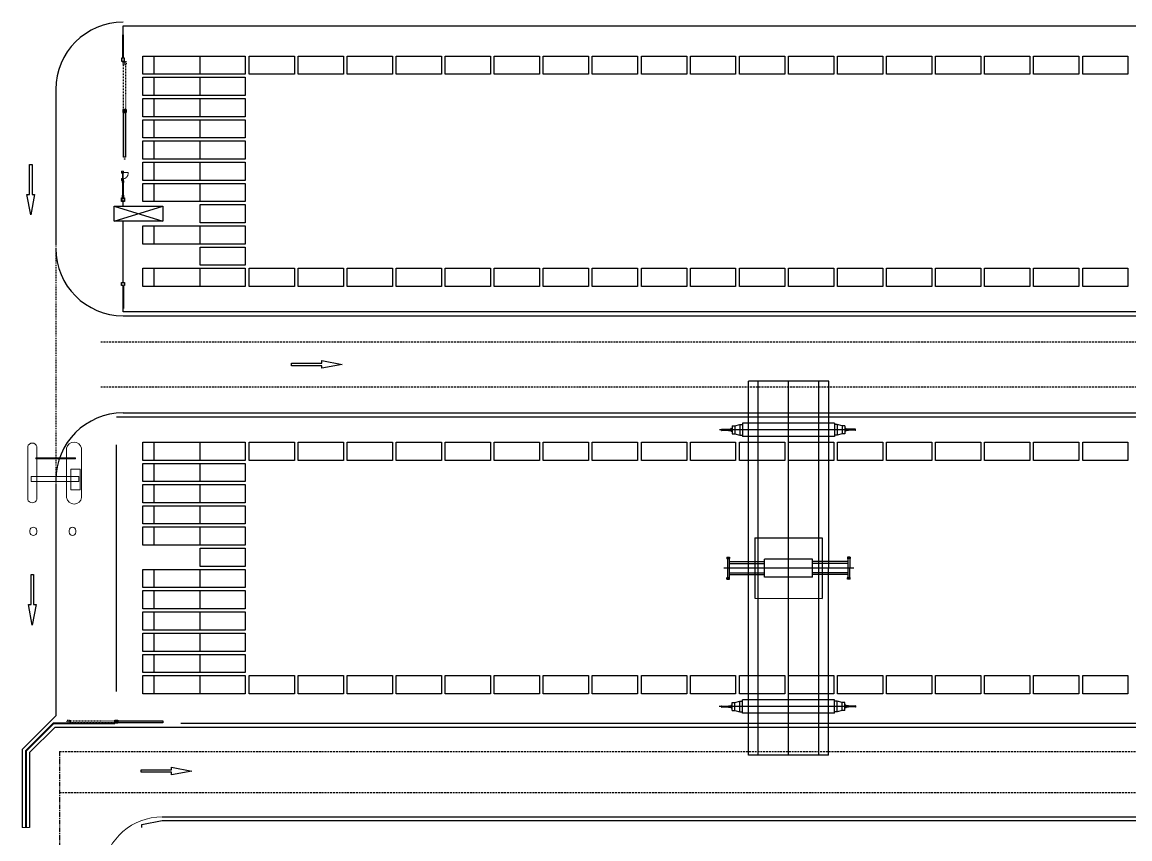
# Model space of a CAD drawing. Header units: millimetres. Extents: x -582 to 479, y -622 to 401.
# Drawn here: x -186.4 to -38.3, y 109.9 to 219.1 of the extents above; entities that cross this region are included whole.
import ezdxf

# ---------------------------------------------------------------- set-up
doc = ezdxf.new("R2010")
doc.units = ezdxf.units.MM
for name, pattern in [('CENTER', [50.8, 31.75, -6.35, 6.35, -6.35]), ('CONTINOUS', [0]), ('DASH', [0.35, 0.25, -0.1]), ('DASHED', [19.05, 12.7, -6.35]), ('HIDDEN2', [0.1875, 0.125, -0.0625])]:
    doc.linetypes.add(name, pattern=pattern)
for name, color, linetype in [('0000-佛渡-平面-方案一-排水闸门', 7, 'Continuous'), ('0001-佛渡-工艺-方案一-围网', 40, 'Continuous'), ('0001-佛渡-工艺-方案一-围网(内集卡一侧新增）', 40, 'Continuous'), ('0001-佛渡-工艺-方案一-设备', 40, 'Continuous'), ('0001-佛渡-平面-方案一 临时横二路', 6, 'Continuous'), ('0001-佛渡-平面-方案一道路中心线', 11, 'Continuous'), ('0001-佛渡-平面-方案一道路边界', 7, 'Continuous'), ('ECT', 1, 'Continuous'), ('ICT', 3, 'Continuous'), ('SLOT', 115, 'Continuous'), ('TX-箱区维修及人行门禁', 5, 'Continuous'), ('TX-道闸', 1, 'Continuous'), ('构造线', 131, 'Continuous')]:
    doc.layers.add(name, color=color, linetype=linetype)
doc.linetypes.add('FENCELINE2', pattern='A,0.25,-0.1,[132,ltypeshp.shx,S=0.1,R=0,X=-0.1,Y=0],-0.1,1', length=1.45)

# ---------------------------------------------------------------- blocks, each defined once
blk = doc.blocks.new('箱区维修人行通道及伸缩门')
h = blk.add_hatch(color=8)
h.dxf.hatch_style = 1
h.paths.add_polyline_path([(504133.76, 3299633.85), (504137.88, 3299629.48), (504137.69, 3299629.31), (504133.58, 3299633.68)])
h = blk.add_hatch(color=8)
h.dxf.hatch_style = 1
h.paths.add_polyline_path([(504137.64, 3299629.26), (504137.93, 3299629.53), (504138.2, 3299629.24), (504137.91, 3299628.97)])
at = {"color": 8}
for p, q in [((504138.2, 3299629.24, 0), (504137.64, 3299629.26, 0)), ((504137.91, 3299628.97, 0), (504137.93, 3299629.53, 0))]:
    blk.add_line(p, q, dxfattribs=at)
at = {"color": 8, "linetype": 'DASH', "ltscale": 0.1}
for p, q in [((504142.02, 3299624.6, 0), (504142.59, 3299624.58, 0)), ((504142.3, 3299624.31, 0), (504142.32, 3299624.87, 0))]:
    blk.add_line(p, q, dxfattribs=at)
at = {"color": 8, "elevation": 0}
for points in [[(504133.76, 3299633.85), (504137.88, 3299629.48), (504137.69, 3299629.31), (504133.58, 3299633.68)], [(504137.64, 3299629.26), (504137.93, 3299629.53), (504138.2, 3299629.24), (504137.91, 3299628.97)]]:
    blk.add_lwpolyline(points, close=True, dxfattribs=at)
at = {"color": 8, "linetype": 'DASH', "ltscale": 0.1, "elevation": 0}
for points in [[(504138.15, 3299629.19), (504142.26, 3299624.82), (504142.08, 3299624.65), (504137.97, 3299629.02)], [(504142.02, 3299624.6), (504142.32, 3299624.87), (504142.59, 3299624.58), (504142.3, 3299624.31)]]:
    blk.add_lwpolyline(points, close=True, dxfattribs=at)
blk = doc.blocks.new('YC')
at = {"color": 40, "extrusion": (0.019869, 3.07925e-06, 0.999803)}
for p, q in [((2952.72, -614.5, 0.27), (2952.72, -564.5, 0.27)), ((2963.46, -564.5, 0.06), (2952.72, -564.5, 0.27)), ((2954.03, -614.5, 0.25), (2954.03, -564.5, 0.25)), ((2958.09, -614.5, 0.17), (2958.09, -564.5, 0.17)), ((2962.15, -614.5, 0.09), (2962.14, -564.5, 0.09)), ((2963.46, -614.5, 0.06), (2963.46, -564.5, 0.06)), ((2950.93, -570.46, 0.31), (2951.58, -570.28, 0.3)), ((2951.58, -570.28, 0.3), (2951.94, -570.28, 0.29)), ((2951.58, -570.28, 0.3), (2951.58, -571.72, 0.3)), ((2964.23, -570.1, 0.04), (2951.94, -570.11, 0.29)), ((2951.94, -570.11, 0.29), (2951.94, -571.9, 0.29)), ((2964.23, -570.1, 0.04), (2964.23, -571.9, 0.04)), ((2964.59, -570.28, 0.04), (2964.23, -570.28, 0.04)), ((2965.25, -570.46, 0.02), (2964.59, -570.28, 0.04)), ((2964.59, -570.28, 0.04), (2964.59, -571.72, 0.04)), ((2967.11, -571, -0.01), (2948.84, -571, 0.35)), ((2949.08, -571, 0.35), (2949.15, -571, 0.34)), ((2949.14, -571.08, 0.34), (2949.14, -570.92, 0.34)), ((2949.14, -570.92, 0.34), (2949.18, -570.92, 0.34)), ((2949.14, -570.92, 0.34), (2949.14, -570.92, 0.34)), ((2949.14, -571.08, 0.34), (2949.14, -570.92, 0.34)), ((2949.14, -571.08, 0.34), (2949.18, -571.08, 0.34)), ((2949.14, -571.08, 0.34), (2949.14, -571.08, 0.34)), ((2949.18, -571.08, 0.34), (2949.18, -570.92, 0.34)), ((2949.18, -570.94, 0.34), (2950.16, -570.94, 0.32)), ((2949.18, -571.06, 0.34), (2950.16, -571.06, 0.32)), ((2950.07, -570.92, 0.33), (2950.08, -570.92, 0.33)), ((2950.07, -571.08, 0.33), (2950.07, -570.92, 0.33)), ((2950.07, -571.08, 0.33), (2950.08, -571.08, 0.33)), ((2950.08, -570.92, 0.33), (2950.12, -570.92, 0.32)), ((2950.08, -571.08, 0.33), (2950.08, -570.92, 0.33)), ((2950.08, -571.08, 0.33), (2950.12, -571.08, 0.32)), ((2950.12, -571.08, 0.32), (2950.12, -570.92, 0.32)), ((2950.16, -571.1, 0.32), (2950.16, -570.91, 0.32)), ((2950.29, -570.9, 0.32), (2950.41, -570.88, 0.32)), ((2950.29, -571.1, 0.32), (2950.29, -570.9, 0.32)), ((2950.29, -571.1, 0.32), (2950.41, -571.12, 0.32)), ((2950.37, -570.88, 0.32), (2950.46, -570.88, 0.32)), ((2950.37, -571.13, 0.32), (2950.46, -571.13, 0.32)), ((2950.38, -571.13, 0.32), (2950.47, -571.13, 0.32)), ((2950.4, -570.85, 0.32), (2950.39, -570.85, 0.32)), ((2950.39, -570.86, 0.32), (2950.39, -570.89, 0.32)), ((2950.4, -570.86, 0.32), (2950.39, -570.86, 0.32)), ((2950.4, -570.89, 0.32), (2950.39, -570.89, 0.32)), ((2950.4, -570.9, 0.32), (2950.39, -570.9, 0.32)), ((2950.4, -571.1, 0.32), (2950.39, -571.1, 0.32)), ((2950.4, -571.11, 0.32), (2950.39, -571.11, 0.32)), ((2950.39, -571.14, 0.32), (2950.39, -571.11, 0.32)), ((2950.4, -571.14, 0.32), (2950.39, -571.14, 0.32)), ((2950.4, -571.15, 0.32), (2950.39, -571.15, 0.32)), ((2950.4, -570.85, 0.32), (2950.4, -570.9, 0.32)), ((2950.41, -570.86, 0.32), (2950.4, -570.86, 0.32)), ((2950.41, -570.9, 0.32), (2950.4, -570.9, 0.32)), ((2950.4, -571.15, 0.32), (2950.4, -571.1, 0.32)), ((2950.41, -571.11, 0.32), (2950.4, -571.11, 0.32)), ((2950.41, -571.15, 0.32), (2950.4, -571.15, 0.32)), ((2950.41, -570.84, 0.32), (2950.41, -571, 0.32)), ((2950.41, -570.84, 0.32), (2950.43, -570.84, 0.32)), ((2950.41, -570.86, 0.32), (2950.41, -570.9, 0.32)), ((2950.41, -571.16, 0.32), (2950.41, -571, 0.32)), ((2950.41, -571.15, 0.32), (2950.41, -571.11, 0.32)), ((2950.41, -571.16, 0.32), (2950.43, -571.16, 0.32)), ((2950.43, -570.82, 0.32), (2950.47, -570.82, 0.32)), ((2950.43, -571.19, 0.32), (2950.43, -570.82, 0.32)), ((2950.43, -570.84, 0.32), (2950.43, -571, 0.32)), ((2950.43, -571.16, 0.32), (2950.43, -571, 0.32)), ((2950.43, -571.19, 0.32), (2950.47, -571.19, 0.32)), ((2950.47, -571.19, 0.32), (2950.47, -570.82, 0.32)), ((2950.57, -570.46, 0.32), (2950.93, -570.46, 0.31)), ((2950.57, -570.46, 0.32), (2950.57, -571.54, 0.32)), ((2950.57, -571.54, 0.32), (2950.93, -571.54, 0.31)), ((2950.93, -570.46, 0.31), (2950.93, -571.54, 0.31)), ((2950.93, -571.54, 0.31), (2951.58, -571.72, 0.3)), ((2951.58, -571.72, 0.3), (2951.94, -571.72, 0.29)), ((2964.59, -571.72, 0.04), (2964.23, -571.72, 0.04)), ((2965.25, -571.54, 0.02), (2964.59, -571.72, 0.04)), ((2965.6, -570.46, 0.02), (2965.25, -570.46, 0.02)), ((2965.25, -570.46, 0.02), (2965.25, -571.54, 0.02)), ((2965.6, -571.54, 0.02), (2965.25, -571.54, 0.02)), ((2965.6, -570.46, 0.02), (2965.6, -571.54, 0.02)), ((2965.74, -570.82, 0.01), (2965.71, -570.82, 0.01)), ((2965.71, -571.19, 0.01), (2965.71, -570.82, 0.01)), ((2965.79, -571.13, 0.01), (2965.71, -571.13, 0.01)), ((2965.74, -571.19, 0.01), (2965.71, -571.19, 0.01)), ((2965.8, -570.87, 0.01), (2965.72, -570.87, 0.01)), ((2965.8, -571.13, 0.01), (2965.72, -571.13, 0.01)), ((2965.74, -571.19, 0.01), (2965.74, -570.82, 0.01)), ((2965.74, -570.84, 0.01), (2965.74, -571, 0.01)), ((2965.77, -570.84, 0.01), (2965.74, -570.84, 0.01)), ((2965.74, -571.16, 0.01), (2965.74, -571, 0.01)), ((2965.77, -571.16, 0.01), (2965.74, -571.16, 0.01)), ((2965.77, -570.84, 0.01), (2965.77, -571, 0.01)), ((2965.77, -570.85, 0.01), (2965.77, -570.85, 0.01)), ((2965.77, -570.85, 0.01), (2965.77, -570.9, 0.01)), ((2965.77, -570.85, 0.01), (2965.79, -570.85, 0.01)), ((2965.77, -570.85, 0.01), (2965.77, -570.89, 0.01)), ((2965.77, -570.86, 0.01), (2965.79, -570.86, 0.01)), ((2965.88, -570.9, 0.01), (2965.77, -570.88, 0.01)), ((2965.77, -570.89, 0.01), (2965.77, -570.89, 0.01)), ((2965.77, -570.89, 0.01), (2965.79, -570.89, 0.01)), ((2965.77, -570.9, 0.01), (2965.79, -570.9, 0.01)), ((2965.77, -571.16, 0.01), (2965.77, -571, 0.01)), ((2965.77, -571.1, 0.01), (2965.79, -571.1, 0.01)), ((2965.77, -571.15, 0.01), (2965.77, -571.1, 0.01)), ((2965.88, -571.1, 0.01), (2965.77, -571.12, 0.01)), ((2965.77, -571.15, 0.01), (2965.77, -571.11, 0.01)), ((2965.77, -571.11, 0.01), (2965.79, -571.11, 0.01)), ((2965.77, -571.11, 0.01), (2965.77, -571.11, 0.01)), ((2965.77, -571.14, 0.01), (2965.79, -571.14, 0.01)), ((2965.77, -571.15, 0.01), (2965.79, -571.15, 0.01)), ((2965.77, -571.15, 0.01), (2965.77, -571.15, 0.01)), ((2965.79, -570.86, 0.01), (2965.79, -570.89, 0.01)), ((2965.79, -571.14, 0.01), (2965.79, -571.11, 0.01)), ((2965.88, -571.1, 0.01), (2965.88, -570.9, 0.01)), ((2966.02, -571.09, 0.01), (2966.02, -570.91, 0.01)), ((2967, -570.94, -0.01), (2966.02, -570.94, 0.01)), ((2967, -571.06, -0.01), (2966.02, -571.06, 0.01)), ((2966.06, -571.08, 0.01), (2966.06, -570.92, 0.01)), ((2966.1, -570.92, 0.01), (2966.06, -570.92, 0.01)), ((2966.1, -571.08, 0.01), (2966.06, -571.08, 0.01)), ((2966.1, -570.92, 0.01), (2966.1, -570.92, 0.01)), ((2966.1, -571.08, 0.01), (2966.1, -570.92, 0.01)), ((2966.1, -571.08, 0.01), (2966.1, -570.92, 0.01)), ((2966.1, -571.08, 0.01), (2966.1, -571.08, 0.01)), ((2967, -571.08, -0.01), (2967, -570.92, -0.01)), ((2967.03, -570.92, -0.01), (2967, -570.92, -0.01)), ((2967.03, -571.08, -0.01), (2967, -571.08, -0.01)), ((2967.04, -570.92, -0.01), (2967.03, -570.92, -0.01)), ((2967.03, -571.08, -0.01), (2967.03, -570.92, -0.01)), ((2967.04, -571.08, -0.01), (2967.03, -571.08, -0.01)), ((2967.04, -571.08, -0.01), (2967.04, -570.92, -0.01)), ((2964.23, -571.9, 0.04), (2951.94, -571.9, 0.29)), ((2953.57, -585.46, 0.26), (2953.57, -593.54, 0.26)), ((2953.57, -585.46, 0.26), (2962.6, -585.46, 0.08)), ((2962.6, -585.46, 0.08), (2962.6, -593.54, 0.08)), ((2949.86, -588.05, 0.33), (2950.22, -588.05, 0.32)), ((2949.86, -588.05, 0.33), (2949.86, -588.22, 0.33)), ((2949.91, -588.05, 0.33), (2949.91, -590.96, 0.33)), ((2950.17, -588.05, 0.32), (2950.17, -590.96, 0.32)), ((2950.22, -588.05, 0.32), (2950.22, -588.22, 0.32)), ((2966.32, -588.04, 0), (2965.96, -588.04, 0.01)), ((2965.96, -588.04, 0.01), (2965.96, -588.22, 0.01)), ((2966.01, -588.04, 0.01), (2966.01, -590.96, 0.01)), ((2966.27, -588.04, 0), (2966.27, -590.96, 0)), ((2966.32, -588.04, 0), (2966.32, -588.22, 0)), ((2966.83, -589.5, -0.01), (2949.42, -589.5, 0.34)), ((2949.86, -588.22, 0.33), (2949.91, -588.3, 0.33)), ((2949.91, -588.22, 0.33), (2950.17, -588.22, 0.32)), ((2950.22, -588.22, 0.32), (2950.17, -588.3, 0.32)), ((2950.17, -588.63, 0.32), (2954.87, -588.63, 0.23)), ((2950.17, -588.87, 0.32), (2954.87, -588.87, 0.23)), ((2963.04, -589.5, 0.07), (2953.14, -589.5, 0.26)), ((2954.87, -590.7, 0.23), (2954.87, -588.3, 0.23)), ((2961.31, -588.3, 0.1), (2954.87, -588.3, 0.23)), ((2961.31, -590.7, 0.1), (2961.31, -588.3, 0.1)), ((2966.01, -588.63, 0.01), (2961.31, -588.63, 0.1)), ((2966.01, -588.87, 0.01), (2961.31, -588.87, 0.1)), ((2965.96, -588.22, 0.01), (2966.01, -588.3, 0.01)), ((2966.27, -588.22, 0), (2966.01, -588.22, 0.01)), ((2966.32, -588.22, 0), (2966.27, -588.3, 0)), ((2949.86, -590.78, 0.33), (2949.91, -590.7, 0.33)), ((2949.86, -590.96, 0.33), (2949.86, -590.78, 0.33)), ((2949.86, -590.96, 0.33), (2950.22, -590.96, 0.32)), ((2949.91, -590.78, 0.33), (2950.17, -590.78, 0.32)), ((2950.17, -590.14, 0.32), (2954.87, -590.13, 0.23)), ((2950.17, -590.37, 0.32), (2954.87, -590.37, 0.23)), ((2950.22, -590.78, 0.32), (2950.17, -590.7, 0.32)), ((2950.22, -590.96, 0.32), (2950.22, -590.78, 0.32)), ((2961.31, -590.7, 0.1), (2954.87, -590.7, 0.23)), ((2966.01, -590.13, 0.01), (2961.31, -590.13, 0.1)), ((2966.01, -590.37, 0.01), (2961.31, -590.37, 0.1)), ((2965.96, -590.78, 0.01), (2966.01, -590.7, 0.01)), ((2965.96, -590.96, 0.01), (2965.96, -590.78, 0.01)), ((2966.32, -590.96, 0), (2965.96, -590.96, 0.01)), ((2966.27, -590.78, 0), (2966.01, -590.78, 0.01)), ((2966.32, -590.78, 0), (2966.27, -590.7, 0)), ((2966.32, -590.96, 0), (2966.32, -590.78, 0)), ((2953.57, -593.54, 0.26), (2962.6, -593.54, 0.08)), ((2950.93, -607.46, 0.31), (2951.59, -607.28, 0.3)), ((2951.59, -607.28, 0.3), (2951.94, -607.28, 0.29)), ((2951.59, -608.72, 0.3), (2951.59, -607.28, 0.3)), ((2964.24, -607.1, 0.04), (2951.94, -607.11, 0.29)), ((2951.94, -608.9, 0.29), (2951.94, -607.11, 0.29)), ((2964.24, -608.9, 0.04), (2964.24, -607.1, 0.04)), ((2964.59, -607.28, 0.04), (2964.24, -607.28, 0.04)), ((2965.25, -607.46, 0.02), (2964.59, -607.28, 0.04)), ((2964.59, -608.72, 0.04), (2964.59, -607.28, 0.04)), ((2967.11, -608, -0.01), (2948.84, -608, 0.35)), ((2949.09, -608, 0.35), (2949.16, -608, 0.34)), ((2949.14, -607.92, 0.34), (2949.14, -608.08, 0.34)), ((2949.14, -607.92, 0.34), (2949.15, -607.92, 0.34)), ((2949.14, -608.08, 0.34), (2949.15, -608.08, 0.34)), ((2949.15, -607.92, 0.34), (2949.18, -607.92, 0.34)), ((2949.15, -607.92, 0.34), (2949.15, -608.08, 0.34)), ((2949.15, -608.08, 0.34), (2949.18, -608.08, 0.34)), ((2949.18, -607.92, 0.34), (2949.18, -608.08, 0.34)), ((2949.18, -607.94, 0.34), (2950.16, -607.94, 0.32)), ((2949.18, -608.06, 0.34), (2950.16, -608.06, 0.32)), ((2950.08, -607.92, 0.33), (2950.12, -607.92, 0.32)), ((2950.08, -607.92, 0.33), (2950.08, -607.92, 0.33)), ((2950.08, -607.92, 0.33), (2950.08, -608.08, 0.33)), ((2950.08, -607.92, 0.33), (2950.08, -608.08, 0.33)), ((2950.08, -608.08, 0.33), (2950.12, -608.08, 0.32)), ((2950.08, -608.08, 0.33), (2950.08, -608.08, 0.33)), ((2950.12, -607.92, 0.32), (2950.12, -608.08, 0.32)), ((2950.16, -607.91, 0.32), (2950.16, -608.1, 0.32)), ((2950.3, -607.9, 0.32), (2950.41, -607.88, 0.32)), ((2950.3, -607.9, 0.32), (2950.3, -608.1, 0.32)), ((2950.3, -608.1, 0.32), (2950.41, -608.12, 0.32)), ((2950.38, -607.88, 0.32), (2950.46, -607.88, 0.32)), ((2950.38, -608.13, 0.32), (2950.46, -608.13, 0.32)), ((2950.41, -607.85, 0.32), (2950.39, -607.85, 0.32)), ((2950.41, -607.86, 0.32), (2950.39, -607.86, 0.32)), ((2950.39, -607.86, 0.32), (2950.39, -607.89, 0.32)), ((2950.39, -607.88, 0.32), (2950.47, -607.88, 0.32)), ((2950.41, -607.89, 0.32), (2950.39, -607.89, 0.32)), ((2950.41, -607.9, 0.32), (2950.39, -607.9, 0.32)), ((2950.41, -608.1, 0.32), (2950.39, -608.1, 0.32)), ((2950.39, -608.14, 0.32), (2950.39, -608.11, 0.32)), ((2950.41, -608.11, 0.32), (2950.39, -608.11, 0.32)), ((2950.41, -608.14, 0.32), (2950.39, -608.14, 0.32)), ((2950.41, -608.15, 0.32), (2950.39, -608.15, 0.32)), ((2950.41, -607.84, 0.32), (2950.43, -607.84, 0.32)), ((2950.41, -607.84, 0.32), (2950.41, -608, 0.32)), ((2950.41, -607.85, 0.32), (2950.41, -607.9, 0.32)), ((2950.41, -607.86, 0.32), (2950.41, -607.9, 0.32)), ((2950.41, -607.86, 0.32), (2950.41, -607.86, 0.32)), ((2950.41, -607.9, 0.32), (2950.41, -607.9, 0.32)), ((2950.41, -608.16, 0.32), (2950.41, -608, 0.32)), ((2950.41, -608.15, 0.32), (2950.41, -608.1, 0.32)), ((2950.41, -608.11, 0.32), (2950.41, -608.11, 0.32)), ((2950.41, -608.15, 0.32), (2950.41, -608.11, 0.32)), ((2950.41, -608.15, 0.32), (2950.41, -608.15, 0.32)), ((2950.41, -608.16, 0.32), (2950.43, -608.16, 0.32)), ((2950.43, -607.82, 0.32), (2950.47, -607.82, 0.32)), ((2950.43, -607.82, 0.32), (2950.43, -608.19, 0.32)), ((2950.43, -607.84, 0.32), (2950.43, -608, 0.32)), ((2950.43, -608.16, 0.32), (2950.43, -608, 0.32)), ((2950.43, -608.19, 0.32), (2950.47, -608.19, 0.32)), ((2950.47, -607.82, 0.32), (2950.47, -608.19, 0.32)), ((2950.57, -607.46, 0.32), (2950.93, -607.46, 0.31)), ((2950.57, -608.54, 0.32), (2950.57, -607.46, 0.32)), ((2950.57, -608.54, 0.32), (2950.93, -608.54, 0.31)), ((2950.93, -608.54, 0.31), (2950.93, -607.46, 0.31)), ((2950.93, -608.54, 0.31), (2951.59, -608.72, 0.3)), ((2951.59, -608.72, 0.3), (2951.94, -608.72, 0.29)), ((2964.59, -608.72, 0.04), (2964.24, -608.72, 0.04)), ((2965.25, -608.54, 0.02), (2964.59, -608.72, 0.04)), ((2965.61, -607.46, 0.02), (2965.25, -607.46, 0.02)), ((2965.25, -608.54, 0.02), (2965.25, -607.46, 0.02)), ((2965.61, -608.54, 0.02), (2965.25, -608.54, 0.02)), ((2965.61, -608.54, 0.02), (2965.61, -607.46, 0.02)), ((2965.75, -607.82, 0.01), (2965.71, -607.82, 0.01)), ((2965.71, -607.82, 0.01), (2965.71, -608.19, 0.01)), ((2965.79, -607.87, 0.01), (2965.71, -607.87, 0.01)), ((2965.75, -608.19, 0.01), (2965.71, -608.19, 0.01)), ((2965.8, -607.87, 0.01), (2965.72, -607.87, 0.01)), ((2965.8, -608.13, 0.01), (2965.72, -608.13, 0.01)), ((2965.75, -607.82, 0.01), (2965.75, -608.19, 0.01)), ((2965.77, -607.84, 0.01), (2965.75, -607.84, 0.01)), ((2965.75, -607.84, 0.01), (2965.75, -608, 0.01)), ((2965.75, -608.16, 0.01), (2965.75, -608, 0.01)), ((2965.77, -608.16, 0.01), (2965.75, -608.16, 0.01)), ((2965.77, -607.84, 0.01), (2965.77, -608, 0.01)), ((2965.77, -607.85, 0.01), (2965.77, -607.89, 0.01)), ((2965.77, -607.85, 0.01), (2965.79, -607.85, 0.01)), ((2965.77, -607.85, 0.01), (2965.77, -607.9, 0.01)), ((2965.77, -607.85, 0.01), (2965.77, -607.85, 0.01)), ((2965.77, -607.86, 0.01), (2965.79, -607.86, 0.01)), ((2965.88, -607.9, 0.01), (2965.77, -607.88, 0.01)), ((2965.77, -607.89, 0.01), (2965.79, -607.89, 0.01)), ((2965.77, -607.89, 0.01), (2965.77, -607.89, 0.01)), ((2965.77, -607.9, 0.01), (2965.79, -607.9, 0.01)), ((2965.77, -608.16, 0.01), (2965.77, -608, 0.01)), ((2965.77, -608.15, 0.01), (2965.77, -608.1, 0.01)), ((2965.77, -608.1, 0.01), (2965.79, -608.1, 0.01)), ((2965.88, -608.1, 0.01), (2965.77, -608.12, 0.01)), ((2965.77, -608.11, 0.01), (2965.77, -608.11, 0.01)), ((2965.77, -608.11, 0.01), (2965.79, -608.11, 0.01)), ((2965.77, -608.15, 0.01), (2965.77, -608.11, 0.01)), ((2965.77, -608.14, 0.01), (2965.79, -608.14, 0.01)), ((2965.77, -608.15, 0.01), (2965.77, -608.15, 0.01)), ((2965.77, -608.15, 0.01), (2965.79, -608.15, 0.01)), ((2965.79, -607.86, 0.01), (2965.79, -607.89, 0.01)), ((2965.79, -608.14, 0.01), (2965.79, -608.11, 0.01)), ((2965.88, -607.9, 0.01), (2965.88, -608.1, 0.01)), ((2966.02, -607.91, 0.01), (2966.02, -608.09, 0.01)), ((2967, -607.94, -0.01), (2966.02, -607.94, 0.01)), ((2967, -608.06, -0.01), (2966.02, -608.06, 0.01)), ((2966.06, -607.92, 0.01), (2966.06, -608.08, 0.01)), ((2966.1, -607.92, 0.01), (2966.06, -607.92, 0.01)), ((2966.1, -608.08, 0.01), (2966.06, -608.08, 0.01)), ((2966.1, -607.92, 0.01), (2966.1, -607.92, 0.01)), ((2966.1, -607.92, 0.01), (2966.1, -608.08, 0.01)), ((2966.1, -607.92, 0.01), (2966.1, -608.08, 0.01)), ((2966.1, -608.08, 0.01), (2966.1, -608.08, 0.01)), ((2967, -607.92, -0.01), (2967, -608.08, -0.01)), ((2967.03, -607.92, -0.01), (2967, -607.92, -0.01)), ((2967.03, -608.08, -0.01), (2967, -608.08, -0.01)), ((2967.04, -607.92, -0.01), (2967.03, -607.92, -0.01)), ((2967.03, -607.92, -0.01), (2967.03, -608.08, -0.01)), ((2967.04, -608.08, -0.01), (2967.03, -608.08, -0.01)), ((2967.04, -607.92, -0.01), (2967.04, -608.08, -0.01)), ((2964.24, -608.9, 0.04), (2951.94, -608.9, 0.29)), ((2963.46, -614.5, 0.06), (2952.72, -614.5, 0.27))]:
    blk.add_line(p, q, dxfattribs=at)
at = {"color": 40, "linetype": 'ByBlock', "extrusion": (0.019869, 3.07925e-06, 0.999803)}
for p, q in [((2950.16, -570.91, 0.32), (2950.29, -570.91, 0.32)), ((2950.16, -571.1, 0.32), (2950.29, -571.1, 0.32)), ((2966.02, -570.91, 0.01), (2965.88, -570.91, 0.01)), ((2966.02, -571.09, 0.01), (2965.88, -571.09, 0.01)), ((2950.16, -607.91, 0.32), (2950.3, -607.91, 0.32)), ((2950.16, -608.1, 0.32), (2950.3, -608.1, 0.32)), ((2966.02, -607.91, 0.01), (2965.88, -607.91, 0.01)), ((2966.02, -608.09, 0.01), (2965.88, -608.09, 0.01))]:
    blk.add_line(p, q, dxfattribs=at)
at = {"color": 40, "linetype": 'Continuous', "extrusion": (0.019869, 3.07925e-06, 0.999803)}
for p, q in [((2950.47, -570.82, 0.32), (2950.58, -570.82, 0.32)), ((2950.47, -570.84, 0.32), (2950.58, -570.84, 0.32)), ((2950.47, -571.16, 0.32), (2950.58, -571.16, 0.32)), ((2950.47, -571.18, 0.32), (2950.58, -571.18, 0.32)), ((2965.71, -570.82, 0.01), (2965.6, -570.82, 0.02)), ((2965.71, -570.84, 0.01), (2965.6, -570.84, 0.02)), ((2965.71, -571.16, 0.01), (2965.6, -571.16, 0.02)), ((2965.71, -571.18, 0.01), (2965.6, -571.18, 0.02)), ((2950.47, -607.82, 0.32), (2950.58, -607.82, 0.32)), ((2950.47, -607.84, 0.32), (2950.58, -607.84, 0.32)), ((2950.47, -608.16, 0.32), (2950.58, -608.16, 0.32)), ((2950.47, -608.18, 0.32), (2950.58, -608.18, 0.32)), ((2965.71, -607.82, 0.01), (2965.6, -607.82, 0.02)), ((2965.71, -607.84, 0.01), (2965.6, -607.84, 0.02)), ((2965.71, -608.16, 0.01), (2965.6, -608.16, 0.02)), ((2965.71, -608.18, 0.01), (2965.6, -608.18, 0.02))]:
    blk.add_line(p, q, dxfattribs=at)
at = {"color": 40, "extrusion": (-0.019869, -3.07925e-06, -0.999803)}
for centre, major_axis, start_param, end_param in [((2950.4, -570.86, 0.32), (-0.00843, -0.00844, 0.00017), 0.2618, 1.308997), ((2950.43, -570.88, 0.32), (-0.032, 0.032, 0.0006), -1.051761, -0.519035), ((2950.4, -570.89, 0.32), (-0.00843, 0.00843, 0.00017), -1.308997, -0.261799), ((2950.4, -571.11, 0.32), (-0.00843, 0.00843, 0.00017), -1.308997, -0.261799), ((2950.43, -571.13, 0.32), (-0.032, 0.032, 0.0006), -1.051761, -0.519035), ((2950.4, -571.14, 0.32), (-0.00843, 0.00843, 0.00017), -1.308997, -0.261799), ((2965.78, -570.86, 0.01), (-0.00843, 0.00843, 0.00017), 1.832596, 2.879794), ((2965.74, -570.87, 0.01), (-0.032, -0.032, 0.0006), 3.660628, 4.193354), ((2965.78, -570.89, 0.01), (-0.00843, 0.00843, 0.00017), 1.832596, 2.879793), ((2965.78, -571.11, 0.01), (-0.00843, -0.00844, 0.00017), 3.403392, 4.45059), ((2965.74, -571.13, 0.01), (-0.032, -0.032, 0.0006), 3.660628, 4.193354), ((2965.78, -571.14, 0.01), (-0.00843, 0.00843, 0.00017), 1.832596, 2.879794), ((2950.4, -607.86, 0.32), (-0.00843, 0.00843, 0.00017), -1.308997, -0.261799), ((2950.44, -607.88, 0.32), (-0.032, 0.032, 0.0006), -1.051761, -0.519035), ((2950.4, -607.89, 0.32), (-0.00843, 0.00843, 0.00017), -1.308997, -0.261799), ((2950.4, -608.11, 0.32), (-0.00843, 0.00843, 0.00017), -1.308997, -0.261799), ((2950.44, -608.13, 0.32), (-0.032, 0.032, 0.0006), -1.051761, -0.519035), ((2950.4, -608.14, 0.32), (-0.00843, 0.00843, 0.00017), -1.308997, -0.261799), ((2965.78, -607.86, 0.01), (-0.00843, 0.00843, 0.00017), 1.832596, 2.879793), ((2965.75, -607.87, 0.01), (-0.032, -0.032, 0.0006), 3.660628, 4.193354), ((2965.78, -607.89, 0.01), (-0.00843, -0.00844, 0.00017), 3.403392, 4.45059), ((2965.78, -608.11, 0.01), (-0.00843, 0.00843, 0.00017), 1.832596, 2.879793), ((2965.75, -608.13, 0.01), (-0.032, -0.032, 0.0006), 3.660628, 4.193354), ((2965.78, -608.14, 0.01), (-0.00843, 0.00843, 0.00017), 1.832596, 2.879793)]:
    blk.add_ellipse(centre, major_axis=major_axis, ratio=1, start_param=start_param, end_param=end_param, dxfattribs=at)
blk = doc.blocks.new('道闸')
at = {"linetype": 'CONTINOUS'}
blk.add_hatch(color=8, dxfattribs=at).paths.add_polyline_path([(-0.02, 3.19), (0.13, 3.19), (0.13, 0.09), (0.23, 0.09), (0.23, 3.19), (0.38, 3.19), (0.38, 3.59), (-0.02, 3.59)])
at = {"color": 8}
for p, q in [((0.13, 3.19), (0.13, 0.09)), ((0.23, 3.19), (0.23, 0.09)), ((0.23, 0.09), (0.13, 0.09))]:
    blk.add_line(p, q, dxfattribs=at)
for points in [[(-0.02, 3.59), (0.38, 3.59), (0.38, 3.19), (0.23, 3.19)], [(0.13, 3.19), (-0.02, 3.19), (-0.02, 3.59)]]:
    blk.add_lwpolyline(points, dxfattribs=at)
blk = doc.blocks.new('双侧道闸01')
h = blk.add_hatch(color=8)
h.dxf.hatch_style = 1
h.paths.add_polyline_path([(0.04, 15.06), (0.04, 9.06), (-0.21, 9.06), (-0.21, 15.06)])
h = blk.add_hatch(color=8)
h.dxf.hatch_style = 1
h.paths.add_polyline_path([(-0.28, 9.06), (0.12, 9.06), (0.12, 8.66), (-0.28, 8.66)])
at = {"color": 8, "linetype": 'Continuous', "lineweight": 25}
for p, q in [((0.24, 20.92), (-0.02, 20.92)), ((-0.02, 20.92), (-0.02, 20.92)), ((-0.02, 20.54), (-0.02, 20.92)), ((0.03, 20.92), (0.03, 20.94)), ((0.03, 20.94), (0.16, 20.94)), ((0.16, 20.94), (0.16, 20.92)), ((0.26, 20.92), (0.24, 20.92)), ((0.26, 20.92), (0.26, 20.92)), ((0.26, 20.54), (0.26, 20.92)), ((0.26, 20.54), (-0.02, 20.54)), ((-0.02, 20.54), (-0.02, 20.54)), ((0.03, 20.52), (0.03, 20.54)), ((0.16, 20.52), (0.03, 20.52)), ((0.16, 20.54), (0.16, 20.52))]:
    blk.add_line(p, q, dxfattribs=at)
at = {"color": 8}
for p, q in [((-0.28, 8.66), (0.12, 9.06)), ((0.12, 8.66), (-0.28, 9.06))]:
    blk.add_line(p, q, dxfattribs=at)
at = {"color": 8, "linetype": 'DASH', "ltscale": 0.1}
for p, q in [((-0.28, 2.26), (0.12, 2.66)), ((-0.28, 2.66), (0.12, 2.26))]:
    blk.add_line(p, q, dxfattribs=at)
at = {"color": 8}
for points in [[(-0.08, 20.49), (-0.08, 20.99), (0.32, 20.99), (0.32, 20.49)], [(0.04, 15.06), (0.04, 9.06), (-0.21, 9.06), (-0.21, 15.06)], [(-0.28, 9.06), (0.12, 9.06), (0.12, 8.66), (-0.28, 8.66)]]:
    blk.add_lwpolyline(points, close=True, dxfattribs=at)
at = {"color": 8, "lineweight": 15}
for points in [[(0.25, 20.14), (0.25, 20.39), (0, 20.39), (0, 20.14)], [(0.05, 18.21), (0.05, 20.39), (0.2, 20.39), (0.2, 18.21)], [(0.25, 18.21), (0.25, 18.46), (0, 18.46), (0, 18.21)], [(0.32, 17.9), (0.32, 18.15), (0.07, 18.15), (0.07, 17.9)], [(0.32, 17.9), (0.32, 18.15), (0.07, 18.15), (0.07, 17.9)], [(0.08, 18.41), (0.17, 18.41), (0.17, 18.25), (0.08, 18.25)], [(0.32, 17.18), (0.32, 16.93), (0.07, 16.93), (0.07, 17.18)], [(0.32, 17.18), (0.32, 16.93), (0.07, 16.93), (0.07, 17.18)], [(-0.17, 15.26), (-0.17, 15.34), (-0.02, 15.34), (-0.02, 15.26)]]:
    blk.add_lwpolyline(points, close=True, dxfattribs=at)
at = {"color": 8, "linetype": 'HIDDEN2', "lineweight": 15, "ltscale": 20}
blk.add_lwpolyline([(0.16, 17.09), (0.16, 17.1), (-0.58, 17.1), (-0.58, 17.09)], close=True, dxfattribs=at)
at = {"color": 8, "linetype": 'DASH', "ltscale": 0.1}
for points in [[(0.04, 8.66), (0.04, 2.66), (-0.21, 2.66), (-0.21, 8.66)], [(-0.28, 2.66), (0.12, 2.66), (0.12, 2.26), (-0.28, 2.26)]]:
    blk.add_lwpolyline(points, close=True, dxfattribs=at)
at = {"color": 8, "linetype": 'HIDDEN2', "lineweight": 15, "ltscale": 20}
blk.add_arc((0.27, 17.15), 0.844, 96.7046, 183.5614, dxfattribs=at)
at = {"layer": '构造线', "color": 8, "lineweight": 9}
for p, q in [((0.12, 17.13), (0.12, 17.98)), ((0.12, 17.13), (0.12, 17.98)), ((0.18, 17.13), (0.18, 17.98)), ((0.18, 17.13), (0.18, 17.98))]:
    blk.add_line(p, q, dxfattribs=at)
for points in [[(0.12, 18), (0.12, 18.13, -0.414214), (0.13, 18.14), (0.26, 18.14, -0.414214), (0.27, 18.13), (0.27, 18, -0.414214), (0.26, 17.99), (0.13, 17.99, -0.414214)], [(0.12, 18), (0.12, 18.13, -0.414214), (0.13, 18.14), (0.26, 18.14, -0.414214), (0.27, 18.13), (0.27, 18, -0.414214), (0.26, 17.99), (0.13, 17.99, -0.414214)], [(0.12, 17.08), (0.12, 16.95, 0.414214), (0.13, 16.94), (0.26, 16.94, 0.414214), (0.27, 16.95), (0.27, 17.08, 0.414214), (0.26, 17.09), (0.13, 17.09, 0.414214)], [(0.12, 17.08), (0.12, 16.95, 0.414214), (0.13, 16.94), (0.26, 16.94, 0.414214), (0.27, 16.95), (0.27, 17.08, 0.414214), (0.26, 17.09), (0.13, 17.09, 0.414214)]]:
    blk.add_lwpolyline(points, format="xyb", close=True, dxfattribs=at)
for points in [[(0.12, 17.98), (0.12, 17.93), (0.18, 17.93), (0.18, 17.98)], [(0.12, 17.98), (0.12, 17.93), (0.18, 17.93), (0.18, 17.98)], [(0.12, 17.19), (0.12, 17.13), (0.18, 17.13), (0.18, 17.19)], [(0.12, 17.19), (0.12, 17.13), (0.18, 17.13), (0.18, 17.19)]]:
    blk.add_lwpolyline(points, close=True, dxfattribs=at)
at = {"layer": 'TX-道闸', "color": 8, "linetype": 'ByBlock', "rotation": 179.9999150072093}
blk.add_blockref('道闸', (0.29, 35.39), dxfattribs=at)
at = {"layer": 'TX-道闸', "color": 8, "linetype": 'ByBlock', "xscale": -1, "rotation": 8.49639336348e-05}
blk.add_blockref('道闸', (0.29, -1.39), dxfattribs=at)

msp = doc.modelspace()

# ---------------------------------------------------------------- linework, layer by layer
at = {"layer": '0000-佛渡-平面-方案一-排水闸门', "color": 1}
for p, q in [((-174.13, 192.43), (-167.63, 194.43)), ((-174.13, 194.43), (-167.63, 192.43))]:
    msp.add_line(p, q, dxfattribs=at)
msp.add_lwpolyline([(-174.13, 194.43), (-167.63, 194.43), (-167.63, 192.43), (-174.13, 192.43)], close=True, dxfattribs=at)
at = {"layer": '0001-佛渡-工艺-方案一-围网', "linetype": 'FENCELINE2', "ltscale": 0.25, "const_width": 0.25}
msp.add_lwpolyline([(-185.93, 111.35), (-185.93, 121.59), (-182.22, 125.3), (-174.03, 125.3)], dxfattribs=at)
at = {"layer": '0001-佛渡-工艺-方案一-围网', "linetype": 'FENCELINE2', "ltscale": 0.25}
msp.add_lwpolyline([(-165.23, 125.3), (27.92, 125.3)], dxfattribs=at)
at = {"layer": '0001-佛渡-工艺-方案一-围网', "linetype": 'FENCELINE2', "ltscale": 0.25, "flags": 128}
msp.add_lwpolyline([(-170.43, 111.35), (-170.43, 111.75), (-167.7, 112.3), (27.92, 112.3)], dxfattribs=at)
at = {"layer": '0001-佛渡-工艺-方案一-围网(内集卡一侧新增）', "linetype": 'FENCELINE2', "ltscale": 0.25}
for points in [[(-172.93, 217.35), (-172.93, 218.55), (234.07, 218.55), (234.07, 217.35)], [(-172.93, 194.43), (-172.93, 195.21)], [(-172.93, 184.25), (-172.93, 192.43)], [(27.92, 180.3), (-172.93, 180.3), (-172.93, 180.75)], [(-173.83, 166.3), (234.07, 166.3)], [(-173.83, 129.55), (-173.83, 162.55)]]:
    msp.add_lwpolyline(points, dxfattribs=at)
at = {"layer": '0001-佛渡-平面-方案一 临时横二路', "color": 11, "linetype": 'CENTER', "ltscale": 0.02}
msp.add_line((-181.43, 121.55), (-181.43, -65.2), dxfattribs=at)
at = {"layer": '0001-佛渡-平面-方案一道路中心线', "color": 11, "linetype": 'DASHED', "ltscale": 0.02}
for p, q in [((-175.93, 176.3), (237.07, 176.3)), ((-175.93, 170.3), (237.07, 170.3)), ((-181.43, 121.55), (242.57, 121.55)), ((-181.43, 116.05), (242.57, 116.05))]:
    msp.add_line(p, q, dxfattribs=at)
at = {"layer": '0001-佛渡-平面-方案一道路边界'}
for p, q in [((-181.93, 210.05), (-181.93, 189.3)), ((-181.93, 157.3), (-181.93, 126.3)), ((-186.43, 121.8), (-181.93, 126.3)), ((-185.43, 121.39), (-182.02, 124.8)), ((-186.43, 121.8), (-186.43, 111.35)), ((-185.43, 121.39), (-185.43, 111.35))]:
    msp.add_line(p, q, dxfattribs=at)
at = {"layer": '0001-佛渡-平面-方案一道路边界', "color": 7, "linetype": 'DASHED', "ltscale": 0.01}
msp.add_line((-181.93, 189.3), (-181.93, 157.3), dxfattribs=at)
at = {"layer": '0001-佛渡-平面-方案一道路边界', "color": 7}
for p, q in [((-172.93, 179.8), (234.07, 179.8)), ((-172.93, 166.8), (234.07, 166.8)), ((-182.02, 124.8), (243.15, 124.8)), ((-167.7, 112.8), (228.84, 112.8))]:
    msp.add_line(p, q, dxfattribs=at)
at = {"layer": '0001-佛渡-平面-方案一道路边界', "lineweight": 5}
msp.add_line((-186.43, 111.35), (-185.43, 111.35), dxfattribs=at)
at = {"layer": '0001-佛渡-平面-方案一道路边界', "color": 4, "lineweight": 5}
for points in [[(-185.69, 162.31), (-185.69, 155.24, 0.777875), (-184.49, 155.24), (-184.49, 162.31, 0.777872), (-185.69, 162.31)], [(-180.49, 155.48), (-180.49, 162.1, -0.801963), (-178.49, 162.1), (-178.49, 155.5, -0.871745), (-180.49, 155.48)], [(-184.49, 150.87), (-184.49, 151.08, 0.996167), (-185.39, 151.08), (-185.39, 150.87)], [(-179.24, 150.87), (-179.24, 151.08, 0.996167), (-180.14, 151.08), (-180.14, 150.87)], [(-184.49, 151.08), (-184.49, 150.87, -0.996167), (-185.39, 150.87), (-185.39, 151.08)], [(-179.24, 151.08), (-179.24, 150.87, -0.996167), (-180.14, 150.87), (-180.14, 151.08)]]:
    msp.add_lwpolyline(points, format="xyb", dxfattribs=at)
for points in [[(-184.61, 160.8), (-179.29, 160.8), (-179.29, 160.65), (-184.61, 160.65)], [(-179.94, 159.28), (-178.69, 159.28), (-178.69, 156.53), (-179.94, 156.53)], [(-185.24, 158.29), (-178.84, 158.29), (-178.84, 157.64), (-185.24, 157.64)]]:
    msp.add_lwpolyline(points, close=True, dxfattribs=at)
at = {"layer": '0001-佛渡-平面-方案一道路边界'}
for centre, start, end in [((-172.93, 210.05), 90, 180), ((-172.93, 188.8), 180, 270), ((-172.93, 157.8), 90, 180)]:
    msp.add_arc(centre, 9, start, end, dxfattribs=at)
at = {"layer": '0001-佛渡-平面-方案一道路边界', "lineweight": 5}
msp.add_arc((-167.7, 104.8), 8, 90, 172, dxfattribs=at)
at = {"layer": 'ECT', "color": 1}
msp.add_lwpolyline([(-170.51, 119.1), (-166.47, 119.1), (-166.47, 119.43), (-163.74, 118.92), (-166.47, 118.41), (-166.47, 118.75), (-170.51, 118.75), (-170.51, 119.1)], dxfattribs=at)
at = {"layer": 'ICT', "color": 3}
for points in [[(-185.11, 200.04), (-185.11, 195.99), (-184.77, 195.99), (-185.29, 193.27), (-185.8, 196), (-185.45, 196), (-185.45, 200.04), (-185.11, 200.04)], [(-150.39, 173.45), (-146.34, 173.45), (-146.34, 173.79), (-143.62, 173.27), (-146.35, 172.77), (-146.35, 173.11), (-150.39, 173.11), (-150.39, 173.45)], [(-184.9, 145.21), (-184.9, 141.17), (-184.56, 141.17), (-185.08, 138.44), (-185.59, 141.18), (-185.24, 141.18), (-185.24, 145.21), (-184.9, 145.21)]]:
    msp.add_lwpolyline(points, dxfattribs=at)
at = {"layer": 'SLOT', "color": 115, "flags": 128}
for points in [[(-170.3, 214.52), (-156.59, 214.52), (-156.59, 212.08), (-170.3, 212.08)], [(-168.78, 214.52), (-156.59, 214.52), (-156.59, 212.08), (-168.78, 212.08)], [(-162.64, 214.52), (-156.59, 214.52), (-156.59, 212.08), (-162.64, 212.08)], [(-156.09, 214.52), (-150.03, 214.52), (-150.03, 212.08), (-156.09, 212.08)], [(-149.53, 214.52), (-143.47, 214.52), (-143.47, 212.08), (-149.53, 212.08)], [(-142.97, 214.52), (-136.91, 214.52), (-136.91, 212.08), (-142.97, 212.08)], [(-136.41, 214.52), (-130.35, 214.52), (-130.35, 212.08), (-136.41, 212.08)], [(-129.85, 214.52), (-123.8, 214.52), (-123.8, 212.08), (-129.85, 212.08)], [(-123.3, 214.52), (-117.24, 214.52), (-117.24, 212.08), (-123.3, 212.08)], [(-116.74, 214.52), (-110.68, 214.52), (-110.68, 212.08), (-116.74, 212.08)], [(-110.18, 214.52), (-104.12, 214.52), (-104.12, 212.08), (-110.18, 212.08)], [(-103.62, 214.52), (-97.56, 214.52), (-97.56, 212.08), (-103.62, 212.08)], [(-97.06, 214.52), (-91.01, 214.52), (-91.01, 212.08), (-97.06, 212.08)], [(-90.51, 214.52), (-84.45, 214.52), (-84.45, 212.08), (-90.51, 212.08)], [(-83.95, 214.52), (-77.89, 214.52), (-77.89, 212.08), (-83.95, 212.08)], [(-77.39, 214.52), (-71.33, 214.52), (-71.33, 212.08), (-77.39, 212.08)], [(-70.83, 214.52), (-64.77, 214.52), (-64.77, 212.08), (-70.83, 212.08)], [(-64.27, 214.52), (-58.22, 214.52), (-58.22, 212.08), (-64.27, 212.08)], [(-57.72, 214.52), (-51.66, 214.52), (-51.66, 212.08), (-57.72, 212.08)], [(-51.16, 214.52), (-45.1, 214.52), (-45.1, 212.08), (-51.16, 212.08)], [(-44.6, 214.52), (-38.54, 214.52), (-38.54, 212.08), (-44.6, 212.08)], [(-170.3, 211.68), (-156.59, 211.68), (-156.59, 209.24), (-170.3, 209.24)], [(-168.78, 211.68), (-156.59, 211.68), (-156.59, 209.24), (-168.78, 209.24)], [(-162.64, 211.68), (-156.59, 211.68), (-156.59, 209.24), (-162.64, 209.24)], [(-170.3, 208.84), (-156.59, 208.84), (-156.59, 206.41), (-170.3, 206.41)], [(-168.78, 208.84), (-156.59, 208.84), (-156.59, 206.41), (-168.78, 206.41)], [(-162.64, 208.84), (-156.59, 208.84), (-156.59, 206.41), (-162.64, 206.41)], [(-170.3, 206.01), (-156.59, 206.01), (-156.59, 203.57), (-170.3, 203.57)], [(-168.78, 206.01), (-156.59, 206.01), (-156.59, 203.57), (-168.78, 203.57)], [(-162.64, 206.01), (-156.59, 206.01), (-156.59, 203.57), (-162.64, 203.57)], [(-170.3, 203.17), (-156.59, 203.17), (-156.59, 200.73), (-170.3, 200.73)], [(-168.78, 203.17), (-156.59, 203.17), (-156.59, 200.73), (-168.78, 200.73)], [(-162.64, 203.17), (-156.59, 203.17), (-156.59, 200.73), (-162.64, 200.73)], [(-170.3, 200.33), (-156.59, 200.33), (-156.59, 197.89), (-170.3, 197.89)], [(-168.78, 200.33), (-156.59, 200.33), (-156.59, 197.89), (-168.78, 197.89)], [(-162.64, 200.33), (-156.59, 200.33), (-156.59, 197.89), (-162.64, 197.89)], [(-170.3, 197.49), (-156.59, 197.49), (-156.59, 195.05), (-170.3, 195.05)], [(-168.78, 197.49), (-156.59, 197.49), (-156.59, 195.05), (-168.78, 195.05)], [(-162.64, 197.49), (-156.59, 197.49), (-156.59, 195.05), (-162.64, 195.05)], [(-162.64, 194.65), (-156.59, 194.65), (-156.59, 192.22), (-162.64, 192.22)], [(-170.3, 191.82), (-156.59, 191.82), (-156.59, 189.38), (-170.3, 189.38)], [(-168.78, 191.82), (-156.59, 191.82), (-156.59, 189.38), (-168.78, 189.38)], [(-162.64, 191.82), (-156.59, 191.82), (-156.59, 189.38), (-162.64, 189.38)], [(-162.64, 188.98), (-156.59, 188.98), (-156.59, 186.54), (-162.64, 186.54)], [(-170.3, 186.14), (-156.59, 186.14), (-156.59, 183.7), (-170.3, 183.7)], [(-168.78, 186.14), (-156.59, 186.14), (-156.59, 183.7), (-168.78, 183.7)], [(-162.64, 186.14), (-156.59, 186.14), (-156.59, 183.7), (-162.64, 183.7)], [(-156.09, 186.14), (-150.03, 186.14), (-150.03, 183.7), (-156.09, 183.7)], [(-149.53, 186.14), (-143.47, 186.14), (-143.47, 183.7), (-149.53, 183.7)], [(-142.97, 186.14), (-136.91, 186.14), (-136.91, 183.7), (-142.97, 183.7)], [(-136.41, 186.14), (-130.35, 186.14), (-130.35, 183.7), (-136.41, 183.7)], [(-129.85, 186.14), (-123.8, 186.14), (-123.8, 183.7), (-129.85, 183.7)], [(-123.3, 186.14), (-117.24, 186.14), (-117.24, 183.7), (-123.3, 183.7)], [(-116.74, 186.14), (-110.68, 186.14), (-110.68, 183.7), (-116.74, 183.7)], [(-110.18, 186.14), (-104.12, 186.14), (-104.12, 183.7), (-110.18, 183.7)], [(-103.62, 186.14), (-97.56, 186.14), (-97.56, 183.7), (-103.62, 183.7)], [(-97.06, 186.14), (-91.01, 186.14), (-91.01, 183.7), (-97.06, 183.7)], [(-90.51, 186.14), (-84.45, 186.14), (-84.45, 183.7), (-90.51, 183.7)], [(-83.95, 186.14), (-77.89, 186.14), (-77.89, 183.7), (-83.95, 183.7)], [(-77.39, 186.14), (-71.33, 186.14), (-71.33, 183.7), (-77.39, 183.7)], [(-70.83, 186.14), (-64.77, 186.14), (-64.77, 183.7), (-70.83, 183.7)], [(-64.27, 186.14), (-58.22, 186.14), (-58.22, 183.7), (-64.27, 183.7)], [(-57.72, 186.14), (-51.66, 186.14), (-51.66, 183.7), (-57.72, 183.7)], [(-51.16, 186.14), (-45.1, 186.14), (-45.1, 183.7), (-51.16, 183.7)], [(-44.6, 186.14), (-38.54, 186.14), (-38.54, 183.7), (-44.6, 183.7)], [(-170.3, 162.9), (-156.59, 162.9), (-156.59, 160.46), (-170.3, 160.46)], [(-168.78, 162.9), (-156.59, 162.9), (-156.59, 160.46), (-168.78, 160.46)], [(-162.64, 162.9), (-156.59, 162.9), (-156.59, 160.46), (-162.64, 160.46)], [(-156.09, 162.9), (-150.03, 162.9), (-150.03, 160.46), (-156.09, 160.46)], [(-149.53, 162.9), (-143.47, 162.9), (-143.47, 160.46), (-149.53, 160.46)], [(-142.97, 162.9), (-136.91, 162.9), (-136.91, 160.46), (-142.97, 160.46)], [(-136.41, 162.9), (-130.35, 162.9), (-130.35, 160.46), (-136.41, 160.46)], [(-129.85, 162.9), (-123.8, 162.9), (-123.8, 160.46), (-129.85, 160.46)], [(-123.3, 162.9), (-117.24, 162.9), (-117.24, 160.46), (-123.3, 160.46)], [(-116.74, 162.9), (-110.68, 162.9), (-110.68, 160.46), (-116.74, 160.46)], [(-110.18, 162.9), (-104.12, 162.9), (-104.12, 160.46), (-110.18, 160.46)], [(-103.62, 162.9), (-97.56, 162.9), (-97.56, 160.46), (-103.62, 160.46)], [(-97.06, 162.9), (-91.01, 162.9), (-91.01, 160.46), (-97.06, 160.46)], [(-90.51, 162.9), (-84.45, 162.9), (-84.45, 160.46), (-90.51, 160.46)], [(-83.95, 162.9), (-77.89, 162.9), (-77.89, 160.46), (-83.95, 160.46)], [(-77.39, 162.9), (-71.33, 162.9), (-71.33, 160.46), (-77.39, 160.46)], [(-70.83, 162.9), (-64.77, 162.9), (-64.77, 160.46), (-70.83, 160.46)], [(-64.27, 162.9), (-58.22, 162.9), (-58.22, 160.46), (-64.27, 160.46)], [(-57.72, 162.9), (-51.66, 162.9), (-51.66, 160.46), (-57.72, 160.46)], [(-51.16, 162.9), (-45.1, 162.9), (-45.1, 160.46), (-51.16, 160.46)], [(-44.6, 162.9), (-38.54, 162.9), (-38.54, 160.46), (-44.6, 160.46)], [(-170.3, 160.06), (-156.59, 160.06), (-156.59, 157.63), (-170.3, 157.63)], [(-168.78, 160.06), (-156.59, 160.06), (-156.59, 157.63), (-168.78, 157.63)], [(-162.64, 160.06), (-156.59, 160.06), (-156.59, 157.63), (-162.64, 157.63)], [(-170.3, 157.23), (-156.59, 157.23), (-156.59, 154.79), (-170.3, 154.79)], [(-168.78, 157.23), (-156.59, 157.23), (-156.59, 154.79), (-168.78, 154.79)], [(-162.64, 157.23), (-156.59, 157.23), (-156.59, 154.79), (-162.64, 154.79)], [(-170.3, 154.39), (-156.59, 154.39), (-156.59, 151.95), (-170.3, 151.95)], [(-168.78, 154.39), (-156.59, 154.39), (-156.59, 151.95), (-168.78, 151.95)], [(-162.64, 154.39), (-156.59, 154.39), (-156.59, 151.95), (-162.64, 151.95)], [(-170.3, 151.55), (-156.59, 151.55), (-156.59, 149.11), (-170.3, 149.11)], [(-168.78, 151.55), (-156.59, 151.55), (-156.59, 149.11), (-168.78, 149.11)], [(-162.64, 151.55), (-156.59, 151.55), (-156.59, 149.11), (-162.64, 149.11)], [(-162.64, 148.71), (-156.59, 148.71), (-156.59, 146.27), (-162.64, 146.27)], [(-170.3, 145.87), (-156.59, 145.87), (-156.59, 143.44), (-170.3, 143.44)], [(-168.78, 145.87), (-156.59, 145.87), (-156.59, 143.44), (-168.78, 143.44)], [(-162.64, 145.87), (-156.59, 145.87), (-156.59, 143.44), (-162.64, 143.44)], [(-170.3, 143.04), (-156.59, 143.04), (-156.59, 140.6), (-170.3, 140.6)], [(-168.78, 143.04), (-156.59, 143.04), (-156.59, 140.6), (-168.78, 140.6)], [(-162.64, 143.04), (-156.59, 143.04), (-156.59, 140.6), (-162.64, 140.6)], [(-170.3, 140.2), (-156.59, 140.2), (-156.59, 137.76), (-170.3, 137.76)], [(-168.78, 140.2), (-156.59, 140.2), (-156.59, 137.76), (-168.78, 137.76)], [(-162.64, 140.2), (-156.59, 140.2), (-156.59, 137.76), (-162.64, 137.76)], [(-170.3, 137.36), (-156.59, 137.36), (-156.59, 134.92), (-170.3, 134.92)], [(-168.78, 137.36), (-156.59, 137.36), (-156.59, 134.92), (-168.78, 134.92)], [(-162.64, 137.36), (-156.59, 137.36), (-156.59, 134.92), (-162.64, 134.92)], [(-170.3, 134.52), (-156.59, 134.52), (-156.59, 132.08), (-170.3, 132.08)], [(-168.78, 134.52), (-156.59, 134.52), (-156.59, 132.08), (-168.78, 132.08)], [(-162.64, 134.52), (-156.59, 134.52), (-156.59, 132.08), (-162.64, 132.08)], [(-170.3, 131.68), (-156.59, 131.68), (-156.59, 129.25), (-170.3, 129.25)], [(-168.78, 131.68), (-156.59, 131.68), (-156.59, 129.25), (-168.78, 129.25)], [(-162.64, 131.68), (-156.59, 131.68), (-156.59, 129.25), (-162.64, 129.25)], [(-156.09, 131.68), (-150.03, 131.68), (-150.03, 129.25), (-156.09, 129.25)], [(-149.53, 131.68), (-143.47, 131.68), (-143.47, 129.25), (-149.53, 129.25)], [(-142.97, 131.68), (-136.91, 131.68), (-136.91, 129.25), (-142.97, 129.25)], [(-136.41, 131.68), (-130.35, 131.68), (-130.35, 129.25), (-136.41, 129.25)], [(-129.85, 131.68), (-123.8, 131.68), (-123.8, 129.25), (-129.85, 129.25)], [(-123.3, 131.68), (-117.24, 131.68), (-117.24, 129.25), (-123.3, 129.25)], [(-116.74, 131.68), (-110.68, 131.68), (-110.68, 129.25), (-116.74, 129.25)], [(-110.18, 131.68), (-104.12, 131.68), (-104.12, 129.25), (-110.18, 129.25)], [(-103.62, 131.68), (-97.56, 131.68), (-97.56, 129.25), (-103.62, 129.25)], [(-97.06, 131.68), (-91.01, 131.68), (-91.01, 129.25), (-97.06, 129.25)], [(-90.51, 131.68), (-84.45, 131.68), (-84.45, 129.25), (-90.51, 129.25)], [(-83.95, 131.68), (-77.89, 131.68), (-77.89, 129.25), (-83.95, 129.25)], [(-77.39, 131.68), (-71.33, 131.68), (-71.33, 129.25), (-77.39, 129.25)], [(-70.83, 131.68), (-64.77, 131.68), (-64.77, 129.25), (-70.83, 129.25)], [(-64.27, 131.68), (-58.22, 131.68), (-58.22, 129.25), (-64.27, 129.25)], [(-57.72, 131.68), (-51.66, 131.68), (-51.66, 129.25), (-57.72, 129.25)], [(-51.16, 131.68), (-45.1, 131.68), (-45.1, 129.25), (-51.16, 129.25)], [(-44.6, 131.68), (-38.54, 131.68), (-38.54, 129.25), (-44.6, 129.25)]]:
    msp.add_lwpolyline(points, close=True, dxfattribs=at)

# ---------------------------------------------------------------- block references
at = {"layer": '0001-佛渡-工艺-方案一-设备', "rotation": 359.9959449782898}
msp.add_blockref('YC', (-3041.99, 735.76, -0.17), dxfattribs=at)
at = {"layer": 'TX-箱区维修及人行门禁'}
for name, p, rotation in [('双侧道闸01', (-172.82, 216.05), 180.0000012050254), ('箱区维修人行通道及伸缩门', (-2058187.75, 2628107.04, 0), 226.7518856486023)]:
    msp.add_blockref(name, p, dxfattribs=dict(at, rotation=rotation))

doc.saveas('drawing.dxf')
